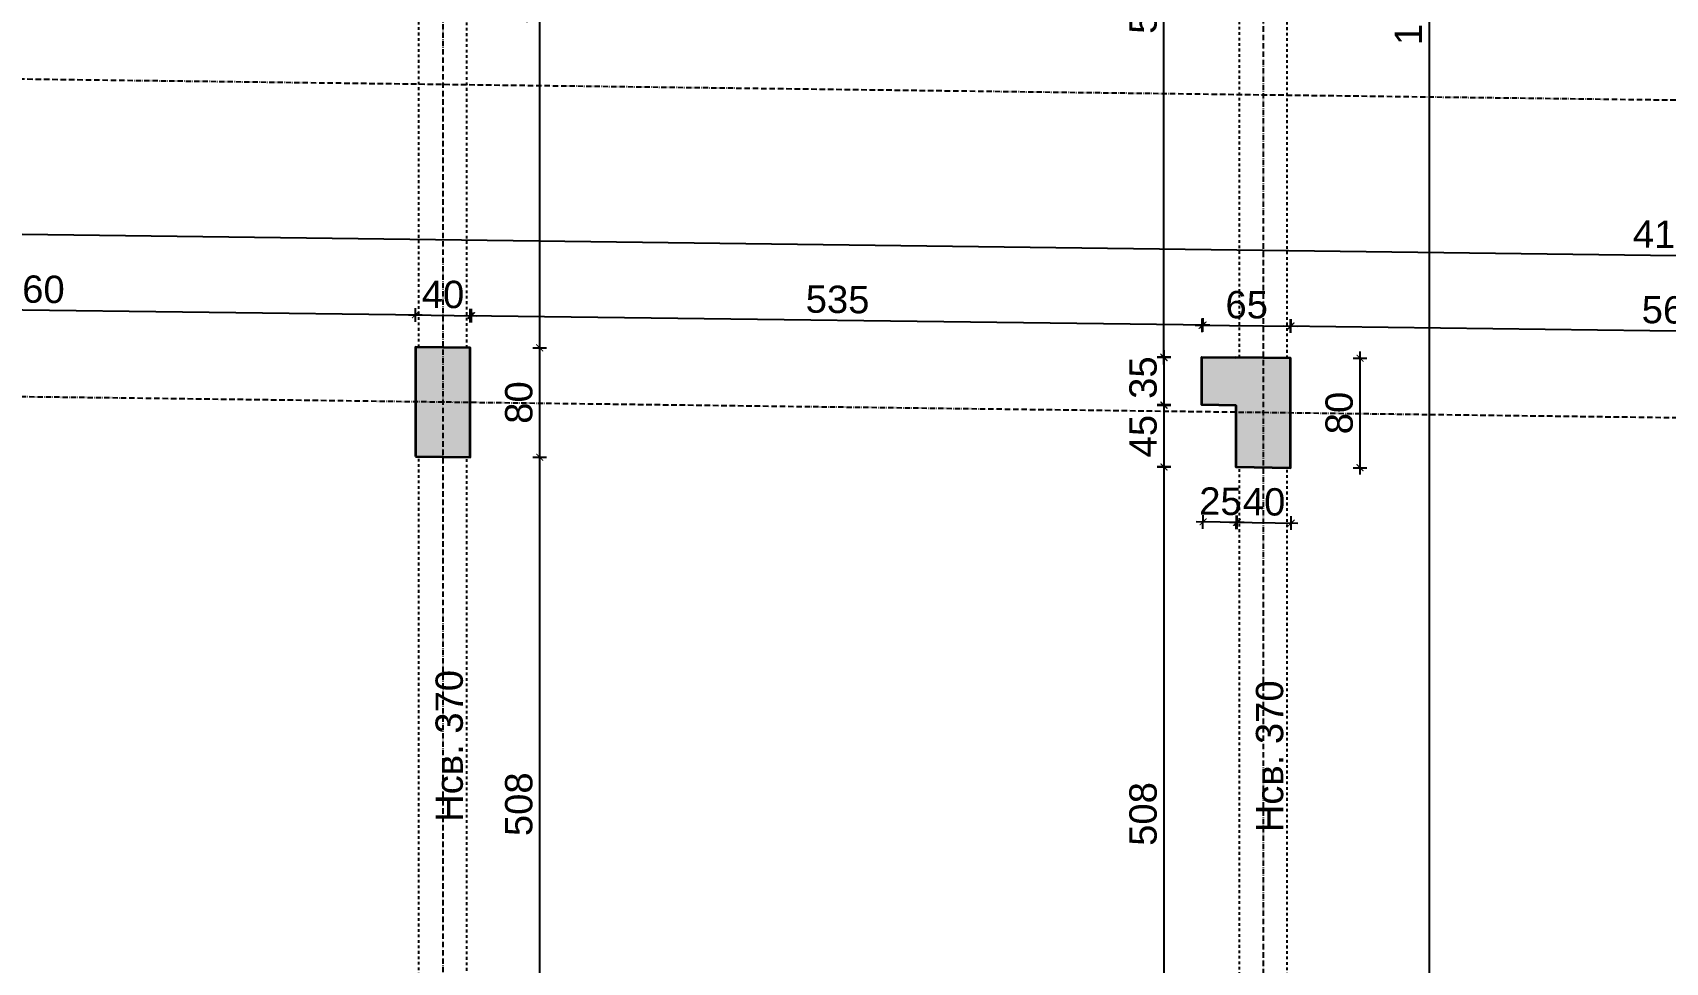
# Model space of a CAD drawing. Header units: inches. Extents: x -72385 to 39588, y -6525 to 66685.
# Drawn here: x -50485 to -49291, y 15473 to 16153 of the extents above; entities that cross this region are included whole.
import ezdxf

# ---------------------------------------------------------------- set-up
doc = ezdxf.new("R2010")
doc.units = ezdxf.units.IN
doc.header["$MEASUREMENT"] = 0
doc.linetypes.add('DashDot', pattern=[0.6, 0.4, -0.1, 0, -0.1])
doc.linetypes.add('Hidden', pattern=[0.4, 0.2, -0.2])
for name, color, linetype, lineweight in [('Линия на разрез', 252, 'DashDot', 25), ('Надписи Hсв', 252, 'Continuous', 25), ('Надписи коти вътрешни', 252, 'Continuous', 25), ('Оси', 252, 'DashDot', 25), ('Пунктир', 253, 'Hidden', 25), ('Разрезни линии', 7, 'Continuous', 35), ('Щрих стени', 254, 'Continuous', 25)]:
    doc.layers.add(name, color=color, linetype=linetype, lineweight=lineweight)
doc.styles.add('Arial Regular', font='arial.ttf')
doc.styles.get("Standard").update_dxf_attribs({"font": 'arial.ttf'})
doc.dimstyles.new('Annotative', dxfattribs={"dimscale": 0, "dimtxt": 20, "dimasz": 5, "dimexe": 5, "dimexo": 5, "dimgap": 5, "dimtad": 1, "dimdec": 0, "dimzin": 0, "dimdsep": 46, "dimtxsty": 'Standard', "dimblk": 'ARCHTICK', "dimcen": 5, "dimdle": 5, "dimadec": 0, "dimazin": 0, "dimtfac": 1, "dimtdec": 0, "dimtofl": 0, "dimtmove": 0, "dimatfit": 3, "dimldrblk": 'ARCHTICK', "dimfxl": 5, "dimfxlon": 1, "dimtolj": 1, "dimtzin": 0, "dimarcsym": 1})

# ---------------------------------------------------------------- blocks, each defined once
blk = doc.blocks.new('_ArchTick')
at = {"color": 0, "linetype": 'ByBlock', "const_width": 0.15}
blk.add_lwpolyline([(-0.5, -0.5), (0.5, 0.5)], dxfattribs=at)
blk = doc.blocks.new('*D530')
at = {"layer": 'Defpoints', "color": 0, "ltscale": 50, "transparency": 16777216}
for p in [(-49602.3, 15835.3), (-49657.4, 15327.8), (-49602.3, 15327.8)]:
    blk.add_point(p, dxfattribs=at)
at = {"layer": 'Надписи коти вътрешни', "color": 0, "lineweight": -2, "ltscale": 50, "transparency": 16777216}
for p, q in [((-49652.4, 15835.3), (-49662.4, 15835.3)), ((-49657.4, 15840.3), (-49657.4, 15322.8)), ((-49652.4, 15327.8), (-49662.4, 15327.8))]:
    blk.add_line(p, q, dxfattribs=at)
at = {"layer": 'Надписи коти вътрешни', "color": 0, "lineweight": -2, "ltscale": 50, "transparency": 16777216, "xscale": 5, "yscale": 5, "zscale": 5}
for p, rotation in [((-49657.4, 15835.3), 90), ((-49657.4, 15327.8), 270)]:
    blk.add_blockref('_ArchTick', p, dxfattribs=dict(at, rotation=rotation))
at = {"layer": 'Надписи коти вътрешни', "color": 0, "ltscale": 50, "transparency": 16777216, "insert": (-49672.6, 15581.6), "char_height": 20, "attachment_point": 5, "rotation": 90}
blk.add_mtext('\\A1;508', dxfattribs=at)
blk = doc.blocks.new('*D531')
at = {"layer": 'Defpoints', "color": 0, "ltscale": 50, "transparency": 16777216}
for p in [(-49604.8, 15880.4), (-49657.4, 15835.4), (-49604.8, 15835.4)]:
    blk.add_point(p, dxfattribs=at)
at = {"layer": 'Надписи коти вътрешни', "color": 0, "lineweight": -2, "ltscale": 50, "transparency": 16777216}
for p, q in [((-49657.4, 15885.4), (-49657.4, 15830.4)), ((-49652.4, 15880.4), (-49662.4, 15880.4)), ((-49652.4, 15835.4), (-49662.4, 15835.4))]:
    blk.add_line(p, q, dxfattribs=at)
at = {"layer": 'Надписи коти вътрешни', "color": 0, "lineweight": -2, "ltscale": 50, "transparency": 16777216, "xscale": 5, "yscale": 5, "zscale": 5}
for p, rotation in [((-49657.4, 15880.4), 90), ((-49657.4, 15835.4), 270)]:
    blk.add_blockref('_ArchTick', p, dxfattribs=dict(at, rotation=rotation))
at = {"layer": 'Надписи коти вътрешни', "color": 0, "ltscale": 50, "transparency": 16777216, "insert": (-49672.6, 15857.9), "char_height": 20, "attachment_point": 5, "rotation": 90}
blk.add_mtext('\\A1;45', dxfattribs=at)
blk = doc.blocks.new('*D4449')
at = {"layer": 'Defpoints', "color": 0, "ltscale": 50, "transparency": 16777216}
for p in [(-49629.8, 15915.7), (-49657.4, 15880.7), (-49629.8, 15880.7)]:
    blk.add_point(p, dxfattribs=at)
at = {"layer": 'Надписи коти вътрешни', "color": 0, "lineweight": -2, "ltscale": 50, "transparency": 16777216}
for p, q in [((-49657.4, 15920.7), (-49657.4, 15875.7)), ((-49652.4, 15915.7), (-49662.4, 15915.7)), ((-49652.4, 15880.7), (-49662.4, 15880.7))]:
    blk.add_line(p, q, dxfattribs=at)
at = {"layer": 'Надписи коти вътрешни', "color": 0, "lineweight": -2, "ltscale": 50, "transparency": 16777216, "xscale": 5, "yscale": 5, "zscale": 5}
for p, rotation in [((-49657.4, 15915.7), 90), ((-49657.4, 15880.7), 270)]:
    blk.add_blockref('_ArchTick', p, dxfattribs=dict(at, rotation=rotation))
at = {"layer": 'Надписи коти вътрешни', "color": 0, "ltscale": 50, "transparency": 16777216, "insert": (-49672.6, 15900.7), "char_height": 20, "attachment_point": 5, "rotation": 90}
blk.add_mtext('\\A1;35', dxfattribs=at)
blk = doc.blocks.new('*D532')
at = {"layer": 'Defpoints', "color": 0, "ltscale": 50, "transparency": 16777216}
for p in [(-49657.4, 16435.4), (-49602.3, 16435.4), (-49602.3, 15915.3)]:
    blk.add_point(p, dxfattribs=at)
at = {"layer": 'Надписи коти вътрешни', "color": 0, "lineweight": -2, "ltscale": 50, "transparency": 16777216}
for p, q in [((-49652.4, 16435.4), (-49662.4, 16435.4)), ((-49657.4, 15910.3), (-49657.4, 16440.4)), ((-49652.4, 15915.3), (-49662.4, 15915.3))]:
    blk.add_line(p, q, dxfattribs=at)
at = {"layer": 'Надписи коти вътрешни', "color": 0, "lineweight": -2, "ltscale": 50, "transparency": 16777216, "xscale": 5, "yscale": 5, "zscale": 5}
for p, rotation in [((-49657.4, 16435.4), 90), ((-49657.4, 15915.3), 270)]:
    blk.add_blockref('_ArchTick', p, dxfattribs=dict(at, rotation=rotation))
at = {"layer": 'Надписи коти вътрешни', "color": 0, "ltscale": 50, "transparency": 16777216, "insert": (-49672.6, 16175.4), "char_height": 20, "attachment_point": 5, "rotation": 90}
blk.add_mtext('\\A1;520', dxfattribs=at)
blk = doc.blocks.new('*D4451')
at = {"layer": 'Defpoints', "color": 0, "ltscale": 50, "transparency": 16777216}
for p in [(-49564.8, 15914.9), (-49514, 15914.9), (-49564.8, 15834.8)]:
    blk.add_point(p, dxfattribs=at)
at = {"layer": 'Надписи коти вътрешни', "color": 0, "lineweight": -2, "ltscale": 50, "transparency": 16777216}
for p, q in [((-49514, 15829.8), (-49514, 15919.9)), ((-49519, 15914.9), (-49509, 15914.9)), ((-49519, 15834.8), (-49509, 15834.8))]:
    blk.add_line(p, q, dxfattribs=at)
at = {"layer": 'Надписи коти вътрешни', "color": 0, "lineweight": -2, "ltscale": 50, "transparency": 16777216, "xscale": 5, "yscale": 5, "zscale": 5}
for p, rotation in [((-49514, 15914.9), 90), ((-49514, 15834.8), 270)]:
    blk.add_blockref('_ArchTick', p, dxfattribs=dict(at, rotation=rotation))
at = {"layer": 'Надписи коти вътрешни', "color": 0, "ltscale": 50, "transparency": 16777216, "insert": (-49529.2, 15874.8), "char_height": 20, "attachment_point": 5, "rotation": 90}
blk.add_mtext('\\A1;80', dxfattribs=at)
blk = doc.blocks.new('*D535')
at = {"layer": 'Defpoints', "color": 0, "ltscale": 50, "transparency": 16777216}
for p in [(-49567.3, 17057.5), (-49567.3, 15292.3), (-49463.4, 15292.3)]:
    blk.add_point(p, dxfattribs=at)
at = {"layer": 'Надписи коти вътрешни', "color": 0, "lineweight": -2, "ltscale": 50, "transparency": 16777216}
for p, q in [((-49468.4, 17057.5), (-49458.4, 17057.5)), ((-49463.4, 17062.5), (-49463.4, 15287.3)), ((-49468.4, 15292.3), (-49458.4, 15292.3))]:
    blk.add_line(p, q, dxfattribs=at)
at = {"layer": 'Надписи коти вътрешни', "color": 0, "lineweight": -2, "ltscale": 50, "transparency": 16777216, "xscale": 5, "yscale": 5, "zscale": 5}
for p, rotation in [((-49463.4, 17057.5), 90), ((-49463.4, 15292.3), 270)]:
    blk.add_blockref('_ArchTick', p, dxfattribs=dict(at, rotation=rotation))
at = {"layer": 'Надписи коти вътрешни', "color": 0, "ltscale": 50, "transparency": 16777216, "insert": (-49478.6, 16174.9), "char_height": 20, "attachment_point": 5, "rotation": 90}
blk.add_mtext('\\A1;1765', dxfattribs=at)
blk = doc.blocks.new('*D775')
at = {"layer": 'Defpoints', "color": 0, "ltscale": 50, "transparency": 16777216}
for p in [(-50204.9, 15946.6), (-50765.4, 15913.8), (-50205.4, 15906.7)]:
    blk.add_point(p, dxfattribs=at)
at = {"layer": 'Надписи коти вътрешни', "color": 0, "lineweight": -2, "ltscale": 50, "transparency": 16777216}
for p, q in [((-50769.9, 15953.7), (-50199.9, 15946.5)), ((-50764.9, 15948.7), (-50764.8, 15958.7)), ((-50204.9, 15941.6), (-50204.8, 15951.6))]:
    blk.add_line(p, q, dxfattribs=at)
at = {"layer": 'Надписи коти вътрешни', "color": 0, "lineweight": -2, "ltscale": 50, "transparency": 16777216, "xscale": 5, "yscale": 5, "zscale": 5}
for p, rotation in [((-50764.9, 15953.7), 179.2706286525463), ((-50204.9, 15946.6), 359.2706286525462)]:
    blk.add_blockref('_ArchTick', p, dxfattribs=dict(at, rotation=rotation))
at = {"layer": 'Надписи коти вътрешни', "color": 0, "ltscale": 50, "transparency": 16777216, "insert": (-50484.7, 15965.3), "char_height": 20, "attachment_point": 5, "rotation": 359.2706}
blk.add_mtext('\\A1;560', dxfattribs=at)
blk = doc.blocks.new('*D776')
at = {"layer": 'Defpoints', "color": 0, "ltscale": 50, "transparency": 16777216}
for p in [(-50164.9, 15946), (-50205.4, 15906.7), (-50165.4, 15906.2)]:
    blk.add_point(p, dxfattribs=at)
at = {"layer": 'Надписи коти вътрешни', "color": 0, "lineweight": -2, "ltscale": 50, "transparency": 16777216}
for p, q in [((-50209.9, 15946.6), (-50159.9, 15946)), ((-50204.9, 15941.6), (-50204.8, 15951.6)), ((-50164.9, 15941), (-50164.8, 15951))]:
    blk.add_line(p, q, dxfattribs=at)
at = {"layer": 'Надписи коти вътрешни', "color": 0, "lineweight": -2, "ltscale": 50, "transparency": 16777216, "xscale": 5, "yscale": 5, "zscale": 5}
for p, rotation in [((-50204.9, 15946.6), 179.2706286525463), ((-50164.9, 15946), 359.2706286525462)]:
    blk.add_blockref('_ArchTick', p, dxfattribs=dict(at, rotation=rotation))
at = {"layer": 'Надписи коти вътрешни', "color": 0, "ltscale": 50, "transparency": 16777216, "insert": (-50184.7, 15961.5), "char_height": 20, "attachment_point": 5, "rotation": 359.2706}
blk.add_mtext('\\A1;40', dxfattribs=at)
blk = doc.blocks.new('*D777')
at = {"layer": 'Defpoints', "color": 0, "ltscale": 50, "transparency": 16777216}
for p in [(-49564.5, 15938.4), (-49629.8, 15899.1), (-49564.8, 15898.6)]:
    blk.add_point(p, dxfattribs=at)
at = {"layer": 'Надписи коти вътрешни', "color": 0, "lineweight": -2, "ltscale": 50, "transparency": 16777216}
for p, q in [((-49629.6, 15933.9), (-49629.5, 15943.9)), ((-49564.6, 15933.4), (-49564.5, 15943.4)), ((-49634.5, 15939), (-49559.5, 15938.4))]:
    blk.add_line(p, q, dxfattribs=at)
at = {"layer": 'Надписи коти вътрешни', "color": 0, "lineweight": -2, "ltscale": 50, "transparency": 16777216, "xscale": 5, "yscale": 5, "zscale": 5}
for p, rotation in [((-49629.5, 15938.9), 179.5511410298566), ((-49564.5, 15938.4), 359.5511410298565)]:
    blk.add_blockref('_ArchTick', p, dxfattribs=dict(at, rotation=rotation))
at = {"layer": 'Надписи коти вътрешни', "color": 0, "ltscale": 50, "transparency": 16777216, "insert": (-49596.9, 15953.9), "char_height": 20, "attachment_point": 5, "rotation": 359.5511}
blk.add_mtext('\\A1;65', dxfattribs=at)
blk = doc.blocks.new('*D781')
at = {"layer": 'Defpoints', "color": 0, "ltscale": 50, "transparency": 16777216}
for p in [(-49628.8, 15939.2), (-50165.4, 15826.2), (-49630.4, 15819.4)]:
    blk.add_point(p, dxfattribs=at)
at = {"layer": 'Надписи коти вътрешни', "color": 0, "lineweight": -2, "ltscale": 50, "transparency": 16777216}
for p, q in [((-50168.8, 15946.1), (-49623.8, 15939.2)), ((-50163.9, 15941), (-50163.8, 15951)), ((-49628.9, 15934.2), (-49628.8, 15944.2))]:
    blk.add_line(p, q, dxfattribs=at)
at = {"layer": 'Надписи коти вътрешни', "color": 0, "lineweight": -2, "ltscale": 50, "transparency": 16777216, "xscale": 5, "yscale": 5, "zscale": 5}
for p, rotation in [((-50163.8, 15946), 179.2706286525474), ((-49628.8, 15939.2), 359.2706286525474)]:
    blk.add_blockref('_ArchTick', p, dxfattribs=dict(at, rotation=rotation))
at = {"layer": 'Надписи коти вътрешни', "color": 0, "ltscale": 50, "transparency": 16777216, "insert": (-49896.1, 15957.8), "char_height": 20, "attachment_point": 5, "rotation": 359.2706}
blk.add_mtext('\\A1;535', dxfattribs=at)
blk = doc.blocks.new('*D782')
at = {"layer": 'Defpoints', "color": 0, "ltscale": 50, "transparency": 16777216}
for p in [(-49004.9, 15931.3), (-49565.4, 15898.6), (-49005.4, 15891.4)]:
    blk.add_point(p, dxfattribs=at)
at = {"layer": 'Надписи коти вътрешни', "color": 0, "lineweight": -2, "ltscale": 50, "transparency": 16777216}
for p, q in [((-49564.9, 15933.4), (-49564.8, 15943.4)), ((-49569.9, 15938.5), (-48999.9, 15931.2)), ((-49004.9, 15926.3), (-49004.8, 15936.3))]:
    blk.add_line(p, q, dxfattribs=at)
at = {"layer": 'Надписи коти вътрешни', "color": 0, "lineweight": -2, "ltscale": 50, "transparency": 16777216, "xscale": 5, "yscale": 5, "zscale": 5}
for p, rotation in [((-49564.9, 15938.4), 179.2706286525463), ((-49004.9, 15931.3), 359.2706286525462)]:
    blk.add_blockref('_ArchTick', p, dxfattribs=dict(at, rotation=rotation))
at = {"layer": 'Надписи коти вътрешни', "color": 0, "ltscale": 50, "transparency": 16777216, "insert": (-49284.7, 15950.1), "char_height": 20, "attachment_point": 5, "rotation": 359.2706}
blk.add_mtext('\\A1;560', dxfattribs=at)
blk = doc.blocks.new('*D788')
at = {"layer": 'Defpoints', "color": 0, "ltscale": 50, "transparency": 16777216}
for p in [(-47201, 15963.6), (-51367.3, 15915.3), (-47202.3, 15862.3)]:
    blk.add_point(p, dxfattribs=at)
at = {"layer": 'Надписи коти вътрешни', "color": 0, "lineweight": -2, "ltscale": 50, "transparency": 16777216}
for p, q in [((-51371, 16016.7), (-47196, 15963.5)), ((-51366.1, 16011.6), (-51366, 16021.6)), ((-47201.1, 15958.6), (-47201, 15968.6))]:
    blk.add_line(p, q, dxfattribs=at)
at = {"layer": 'Надписи коти вътрешни', "color": 0, "lineweight": -2, "ltscale": 50, "transparency": 16777216, "xscale": 5, "yscale": 5, "zscale": 5}
for p, rotation in [((-51366, 16016.6), 179.2706286525471), ((-47201, 15963.6), 359.2706286525471)]:
    blk.add_blockref('_ArchTick', p, dxfattribs=dict(at, rotation=rotation))
at = {"layer": 'Надписи коти вътрешни', "color": 0, "ltscale": 50, "transparency": 16777216, "insert": (-49283.4, 16005.3), "char_height": 20, "attachment_point": 5, "rotation": 359.2706}
blk.add_mtext('\\A1;4165', dxfattribs=at)
blk = doc.blocks.new('*D939')
at = {"layer": 'Defpoints', "color": 0, "ltscale": 50, "transparency": 16777216}
for p in [(-50167.3, 15842.5), (-50114, 15842.5), (-50167.3, 15335)]:
    blk.add_point(p, dxfattribs=at)
at = {"layer": 'Надписи коти вътрешни', "color": 0, "lineweight": -2, "ltscale": 50, "transparency": 16777216}
for p, q in [((-50114, 15330), (-50114, 15847.5)), ((-50119, 15842.5), (-50109, 15842.5)), ((-50119, 15335), (-50109, 15335))]:
    blk.add_line(p, q, dxfattribs=at)
at = {"layer": 'Надписи коти вътрешни', "color": 0, "lineweight": -2, "ltscale": 50, "transparency": 16777216, "xscale": 5, "yscale": 5, "zscale": 5}
for p, rotation in [((-50114, 15842.5), 90), ((-50114, 15335), 270)]:
    blk.add_blockref('_ArchTick', p, dxfattribs=dict(at, rotation=rotation))
at = {"layer": 'Надписи коти вътрешни', "color": 0, "ltscale": 50, "transparency": 16777216, "insert": (-50129.2, 15588.7), "char_height": 20, "attachment_point": 5, "rotation": 90}
blk.add_mtext('\\A1;508', dxfattribs=at)
blk = doc.blocks.new('*D940')
at = {"layer": 'Defpoints', "color": 0, "ltscale": 50, "transparency": 16777216}
for p in [(-50164.8, 15922.5), (-50114, 15922.5), (-50164.8, 15842.5)]:
    blk.add_point(p, dxfattribs=at)
at = {"layer": 'Надписи коти вътрешни', "color": 0, "lineweight": -2, "ltscale": 50, "transparency": 16777216}
for p, q in [((-50119, 15922.5), (-50109, 15922.5)), ((-50114, 15837.5), (-50114, 15927.5)), ((-50119, 15842.5), (-50109, 15842.5))]:
    blk.add_line(p, q, dxfattribs=at)
at = {"layer": 'Надписи коти вътрешни', "color": 0, "lineweight": -2, "ltscale": 50, "transparency": 16777216, "xscale": 5, "yscale": 5, "zscale": 5}
for p, rotation in [((-50114, 15922.5), 90), ((-50114, 15842.5), 270)]:
    blk.add_blockref('_ArchTick', p, dxfattribs=dict(at, rotation=rotation))
at = {"layer": 'Надписи коти вътрешни', "color": 0, "ltscale": 50, "transparency": 16777216, "insert": (-50129.2, 15882.5), "char_height": 20, "attachment_point": 5, "rotation": 90}
blk.add_mtext('\\A1;80', dxfattribs=at)
blk = doc.blocks.new('*D941')
at = {"layer": 'Defpoints', "color": 0, "ltscale": 50, "transparency": 16777216}
for p in [(-50164.8, 16442.5), (-50114, 16442.5), (-50164.8, 15922.5)]:
    blk.add_point(p, dxfattribs=at)
at = {"layer": 'Надписи коти вътрешни', "color": 0, "lineweight": -2, "ltscale": 50, "transparency": 16777216}
for p, q in [((-50114, 15917.5), (-50114, 16447.5)), ((-50119, 16442.5), (-50109, 16442.5)), ((-50119, 15922.5), (-50109, 15922.5))]:
    blk.add_line(p, q, dxfattribs=at)
at = {"layer": 'Надписи коти вътрешни', "color": 0, "lineweight": -2, "ltscale": 50, "transparency": 16777216, "xscale": 5, "yscale": 5, "zscale": 5}
for p, rotation in [((-50114, 16442.5), 90), ((-50114, 15922.5), 270)]:
    blk.add_blockref('_ArchTick', p, dxfattribs=dict(at, rotation=rotation))
at = {"layer": 'Надписи коти вътрешни', "color": 0, "ltscale": 50, "transparency": 16777216, "insert": (-50129.2, 16182.5), "char_height": 20, "attachment_point": 5, "rotation": 90}
blk.add_mtext('\\A1;520', dxfattribs=at)
blk = doc.blocks.new('*D1578')
at = {"layer": 'Defpoints', "color": 0, "ltscale": 50, "transparency": 16777216}
for p in [(-49564.4, 15794.3), (-49604.9, 15755), (-49564.9, 15754.5)]:
    blk.add_point(p, dxfattribs=at)
at = {"layer": 'Надписи коти вътрешни', "color": 0, "lineweight": -2, "ltscale": 50, "transparency": 16777216}
for p, q in [((-49604.5, 15789.8), (-49604.3, 15799.8)), ((-49564.5, 15789.3), (-49564.3, 15799.3)), ((-49609.4, 15794.9), (-49559.4, 15794.3))]:
    blk.add_line(p, q, dxfattribs=at)
at = {"layer": 'Надписи коти вътрешни', "color": 0, "lineweight": -2, "ltscale": 50, "transparency": 16777216, "xscale": 5, "yscale": 5, "zscale": 5}
for p, rotation in [((-49604.4, 15794.8), 179.2706286525463), ((-49564.4, 15794.3), 359.2706286525462)]:
    blk.add_blockref('_ArchTick', p, dxfattribs=dict(at, rotation=rotation))
at = {"layer": 'Надписи коти вътрешни', "color": 0, "ltscale": 50, "transparency": 16777216, "insert": (-49584.2, 15809.8), "char_height": 20, "attachment_point": 5, "rotation": 359.2706}
blk.add_mtext('\\A1;40', dxfattribs=at)
blk = doc.blocks.new('*D1579')
at = {"layer": 'Defpoints', "color": 0, "ltscale": 50, "transparency": 16777216}
for p in [(-49628.8, 15795.2), (-49629.9, 15710.3), (-49604.9, 15710)]:
    blk.add_point(p, dxfattribs=at)
at = {"layer": 'Надписи коти вътрешни', "color": 0, "lineweight": -2, "ltscale": 50, "transparency": 16777216}
for p, q in [((-49628.9, 15790.2), (-49628.8, 15800.2)), ((-49603.9, 15789.8), (-49603.8, 15799.8)), ((-49598.8, 15794.8), (-49633.8, 15795.2))]:
    blk.add_line(p, q, dxfattribs=at)
at = {"layer": 'Надписи коти вътрешни', "color": 0, "lineweight": -2, "ltscale": 50, "transparency": 16777216, "xscale": 5, "yscale": 5, "zscale": 5}
for p, rotation in [((-49628.8, 15795.2), 179.2706286525379), ((-49603.8, 15794.8), 359.2706286525379)]:
    blk.add_blockref('_ArchTick', p, dxfattribs=dict(at, rotation=rotation))
at = {"layer": 'Надписи коти вътрешни', "color": 0, "ltscale": 50, "transparency": 16777216, "insert": (-49616.1, 15810.2), "char_height": 20, "attachment_point": 5, "rotation": 359.2706}
blk.add_mtext('\\A1;25', dxfattribs=at)

msp = doc.modelspace()

# ---------------------------------------------------------------- hatches: boundary and pattern name
at = {"layer": 'Щрих стени', "ltscale": 10}
h = msp.add_hatch(color=256, dxfattribs=at)
h.dxf.hatch_style = 1
h.paths.add_polyline_path([(-51067.3, 17111.6), (-51102.3, 17112), (-51102.3, 17077), (-51067.3, 17076.6)])
h.paths.add_polyline_path([(-50767.3, 17107.8), (-50802.3, 17108.2), (-50802.3, 17038.2), (-50767.3, 17037.8)])
h.paths.add_polyline_path([(-50467.3, 17103.9), (-50502.3, 17104.4), (-50502.3, 17069.4), (-50467.3, 17068.9)])
h.paths.add_polyline_path([(-50167.3, 17100.1), (-50202.3, 17100.6), (-50202.3, 17030.6), (-50167.3, 17030.1)])
h.paths.add_polyline_path([(-49867.3, 17096.3), (-49902.3, 17096.7), (-49902.3, 17061.7), (-49867.3, 17061.3)])
h.paths.add_polyline_path([(-49567.3, 17092.5), (-49602.3, 17092.9), (-49602.3, 17022.9), (-49567.3, 17022.5)])
h.paths.add_polyline_path([(-49267.3, 17088.7), (-49302.3, 17089.1), (-49302.3, 17054.1), (-49267.3, 17053.7)])
h.paths.add_polyline_path([(-48967.3, 17084.8), (-49002.3, 17085.3), (-49002.3, 17015.3), (-48967.3, 17014.8)])
h.paths.add_polyline_path([(-48667.3, 17081), (-48702.3, 17081.5), (-48702.3, 17046.5), (-48667.3, 17046)])
h.paths.add_polyline_path([(-48367.3, 17077.2), (-48402.3, 17077.6), (-48402.3, 17007.6), (-48367.3, 17007.2)])
h.paths.add_polyline_path([(-48067.3, 17073.4), (-48102.3, 17073.8), (-48102.3, 17038.8), (-48067.3, 17038.4)])
h.paths.add_polyline_path([(-47767.3, 17069.6), (-47802.3, 17070), (-47802.3, 17000), (-47767.3, 16999.6)])
h.paths.add_polyline_path([(-47467.3, 17065.7), (-47502.3, 17066.2), (-47502.3, 17031.2), (-47467.3, 17030.7)])
h.paths.add_polyline_path([(-50764.8, 16530.2), (-50804.8, 16530.7), (-50804.8, 16450.7), (-50764.8, 16450.2)])
h.paths.add_polyline_path([(-50164.8, 16522.5), (-50204.8, 16523), (-50204.8, 16443), (-50164.8, 16442.5)])
h.paths.add_polyline_path([(-49564.8, 16514.9), (-49604.8, 16515.4), (-49604.8, 16470.4), (-49629.8, 16470.7), (-49629.8, 16435.7), (-49604.8, 16435.4), (-49564.8, 16434.9)])
h.paths.add_polyline_path([(-48964.8, 16507.3), (-49004.8, 16507.8), (-49004.8, 16427.8), (-48964.8, 16427.3)])
h.paths.add_polyline_path([(-48364.8, 16499.6), (-48404.8, 16500.1), (-48404.8, 16420.1), (-48364.8, 16419.6)])
h.paths.add_polyline_path([(-47764.8, 16492), (-47804.8, 16492.5), (-47804.8, 16447.5), (-47829.8, 16447.8), (-47829.8, 16412.8), (-47804.8, 16412.5), (-47804.8, 16412.5), (-47764.8, 16412)])
h.paths.add_polyline_path([(-50764.8, 15930.1), (-50804.8, 15930.6), (-50804.8, 15850.6), (-50764.8, 15850.1)])
h.paths.add_polyline_path([(-50164.8, 15922.5), (-50204.8, 15923), (-50204.8, 15843), (-50164.8, 15842.5)])
h.paths.add_polyline_path([(-49564.8, 15914.9), (-49604.8, 15915.4), (-49629.8, 15915.7), (-49629.8, 15880.7), (-49604.8, 15880.4), (-49604.8, 15835.4), (-49564.8, 15834.8)])
h.paths.add_polyline_path([(-48964.8, 15907.2), (-49004.8, 15907.7), (-49004.8, 15827.7), (-48964.8, 15827.2)])
h.paths.add_polyline_path([(-48364.8, 15899.6), (-48404.8, 15900.1), (-48404.8, 15820.1), (-48364.8, 15819.6)])
h.paths.add_polyline_path([(-47764.8, 15891.9), (-47804.8, 15892.4), (-47804.8, 15847.4), (-47829.8, 15847.8), (-47829.8, 15812.8), (-47804.8, 15812.4), (-47764.8, 15811.9)])
h.paths.add_polyline_path([(-51067.3, 15311.4), (-51102.3, 15311.9), (-51102.3, 15276.9), (-51067.3, 15276.4)])
h.paths.add_polyline_path([(-50767.3, 15342.6), (-50802.3, 15343.1), (-50802.3, 15273.1), (-50767.3, 15272.6)])
h.paths.add_polyline_path([(-50467.3, 15303.8), (-50502.3, 15304.2), (-50502.3, 15269.2), (-50467.3, 15268.8)])
h.paths.add_polyline_path([(-50167.3, 15335), (-50202.3, 15335.4), (-50202.3, 15265.4), (-50167.3, 15265)])
h.paths.add_polyline_path([(-49867.3, 15296.2), (-49902.3, 15296.6), (-49902.3, 15261.6), (-49867.3, 15261.2)])
h.paths.add_polyline_path([(-49567.3, 15327.3), (-49602.3, 15327.8), (-49602.3, 15257.8), (-49567.3, 15257.3)])
h.paths.add_polyline_path([(-49267.3, 15288.5), (-49302.3, 15289), (-49302.3, 15254), (-49267.3, 15253.5)])
h.paths.add_polyline_path([(-48967.3, 15319.7), (-49002.3, 15320.1), (-49002.3, 15250.1), (-48967.3, 15249.7)])
h.paths.add_polyline_path([(-48667.3, 15280.9), (-48702.3, 15281.3), (-48702.3, 15246.3), (-48667.3, 15245.9)])
h.paths.add_polyline_path([(-48367.3, 15312.1), (-48402.3, 15312.5), (-48402.3, 15242.5), (-48367.3, 15242.1)])
h.paths.add_polyline_path([(-48067.3, 15273.2), (-48102.3, 15273.7), (-48102.3, 15238.7), (-48067.3, 15238.2)])
h.paths.add_polyline_path([(-47767.3, 15304.4), (-47802.3, 15304.9), (-47802.3, 15234.9), (-47767.3, 15234.4)])
h.paths.add_polyline_path([(-47467.3, 15265.6), (-47502.3, 15266), (-47502.3, 15231), (-47467.3, 15230.6)])

# ---------------------------------------------------------------- linework, layer by layer
at = {"layer": 'Линия на разрез', "ltscale": 10}
msp.add_lwpolyline([(-52477.2, 16144.4), (-41314.8, 16002.3), (-41314.8, 15502.3), (-40082.4, 15486.6)], dxfattribs=at)
at = {"layer": 'Оси', "ltscale": 10}
for p, q in [((-50184.8, 17482.9), (-50184.8, 14882.7)), ((-49584.8, 17475.2), (-49584.8, 14875))]:
    msp.add_line(p, q, dxfattribs=at)
msp.add_lwpolyline([(-39839.8, 15751), (-51384.8, 15898), (-51384.8, 16028), (-52699.8, 16044.8)], dxfattribs=at)
at = {"layer": 'Пунктир', "ltscale": 10}
for p, q in [((-50202.3, 15923), (-50202.3, 16443)), ((-50167.3, 15922.5), (-50167.3, 16442.6)), ((-49602.3, 15915.3), (-49602.3, 16435.4)), ((-49567.3, 15914.9), (-49567.3, 16434.9)), ((-50202.3, 15335.4), (-50202.3, 15843)), ((-50167.3, 15335), (-50167.3, 15842.5)), ((-49602.3, 15327.8), (-49602.3, 15835.3)), ((-49567.3, 15327.3), (-49567.3, 15834.9))]:
    msp.add_line(p, q, dxfattribs=at)
at = {"layer": 'Разрезни линии', "ltscale": 50}
msp.add_lwpolyline([(-50204.8, 15843), (-50164.8, 15842.5), (-50164.8, 15922.5), (-50204.8, 15923)], close=True, dxfattribs=at)
for points in [[(-49604.8, 15880.4), (-49604.8, 15880.4), (-49629.8, 15880.7), (-49629.8, 15915.7), (-49604.8, 15915.4)], [(-49604.8, 15880.4), (-49604.8, 15835.4), (-49564.8, 15834.8), (-49564.8, 15914.9), (-49604.8, 15915.4)]]:
    msp.add_lwpolyline(points, dxfattribs=at)

# ---------------------------------------------------------------- texts
at = {"layer": 'Надписи Hсв', "ltscale": 100, "char_height": 20, "width": 180.489, "attachment_point": 1, "rotation": 90, "style": 'Arial Regular'}
for insert in [(-50190.2, 15575.8), (-49590.2, 15568.2)]:
    msp.add_mtext('\\pxt8;Hсв. 370', dxfattribs=dict(at, insert=insert))

# ---------------------------------------------------------------- dimensions: what is measured, and where the dimension line sits
at = {"layer": 'Надписи коти вътрешни', "ltscale": 50}
for base, p1, p2, picture, middle in [((-49463.4, 15292.3), (-49567.3, 17057.5), (-49567.3, 15292.3), '*D535', (-49478.6, 16174.9)), ((-50114, 16442.5), (-50164.8, 15922.5), (-50164.8, 16442.5), '*D941', (-50129.2, 16182.5)), ((-49657.4, 16435.4), (-49602.3, 15915.3), (-49602.3, 16435.4), '*D532', (-49672.6, 16175.4)), ((-50114, 15922.5), (-50164.8, 15842.5), (-50164.8, 15922.5), '*D940', (-50129.2, 15882.5)), ((-49514, 15914.9), (-49564.8, 15834.8), (-49564.8, 15914.9), '*D4451', (-49529.2, 15874.8)), ((-49657.4, 15835.4), (-49604.8, 15880.4), (-49604.8, 15835.4), '*D531', (-49672.6, 15857.9)), ((-50113.9963, 15842.5166), (-50167.3373, 15334.9755), (-50167.3373, 15842.5166), '*D939', (-50129.2077, 15588.7461)), ((-49657.3947, 15327.7827), (-49602.3373, 15835.3238), (-49602.3373, 15327.7827), '*D530', (-49672.6062, 15581.5533))]:
    dim = msp.add_linear_dim(base=base, p1=p1, p2=p2, angle=90, dimstyle='Annotative', override={"dimscale": 0, "dimtix": 0, "dimtofl": 0, "dimtmove": 0, "dimatfit": 3}, dxfattribs=at)
    dim.commit()
    dim.dimension.update_dxf_attribs({"geometry": picture, "text_midpoint": middle})
for p1, p2, distance, picture, middle in [((-51367.3, 15915.3), (-47202.3, 15862.3), 101.3, '*D788', (-49283.4, 16005.3)), ((-50765.4, 15913.8), (-50205.4, 15906.7), 39.9, '*D775', (-50484.7, 15965.3)), ((-50205.4, 15906.7), (-50165.4, 15906.2), 39.9, '*D776', (-50184.7, 15961.5)), ((-50165.4, 15826.2), (-49630.4, 15819.4), 119.9, '*D781', (-49896.1, 15957.8)), ((-49629.8, 15899.1), (-49564.8, 15898.6), 39.8, '*D777', (-49596.9, 15953.9)), ((-49565.4, 15898.6), (-49005.4, 15891.4), 39.9, '*D782', (-49284.7, 15950.1)), ((-49604.9, 15755), (-49564.9, 15754.5), 39.9, '*D1578', (-49584.2, 15809.8))]:
    dim = msp.add_aligned_dim(p1=p1, p2=p2, distance=distance, dimstyle='Annotative', override={"dimscale": 0, "dimtix": 0, "dimtofl": 0, "dimtmove": 0, "dimatfit": 3}, dxfattribs=at)
    dim.commit()
    dim.dimension.update_dxf_attribs({"geometry": picture, "text_midpoint": middle})
for base, p1, p2, angle, picture, middle, dimtype in [((-49657.4, 15880.7), (-49629.8, 15915.7), (-49629.8, 15880.7), 90, '*D4449', (-49657.4, 15900.7), 128), ((-49628.8, 15795.2), (-49604.9, 15710), (-49629.9, 15710.3), 179.2706, '*D1579', (-49616.3, 15795), 129)]:
    dim = msp.add_linear_dim(base=base, p1=p1, p2=p2, angle=angle, dimstyle='Annotative', override={"dimscale": 0, "dimtix": 0, "dimtofl": 0, "dimtmove": 0, "dimatfit": 3}, dxfattribs=at)
    dim.commit()
    dim.dimension.update_dxf_attribs({"geometry": picture, "text_midpoint": middle, "dimtype": dimtype})

doc.saveas('drawing.dxf')
